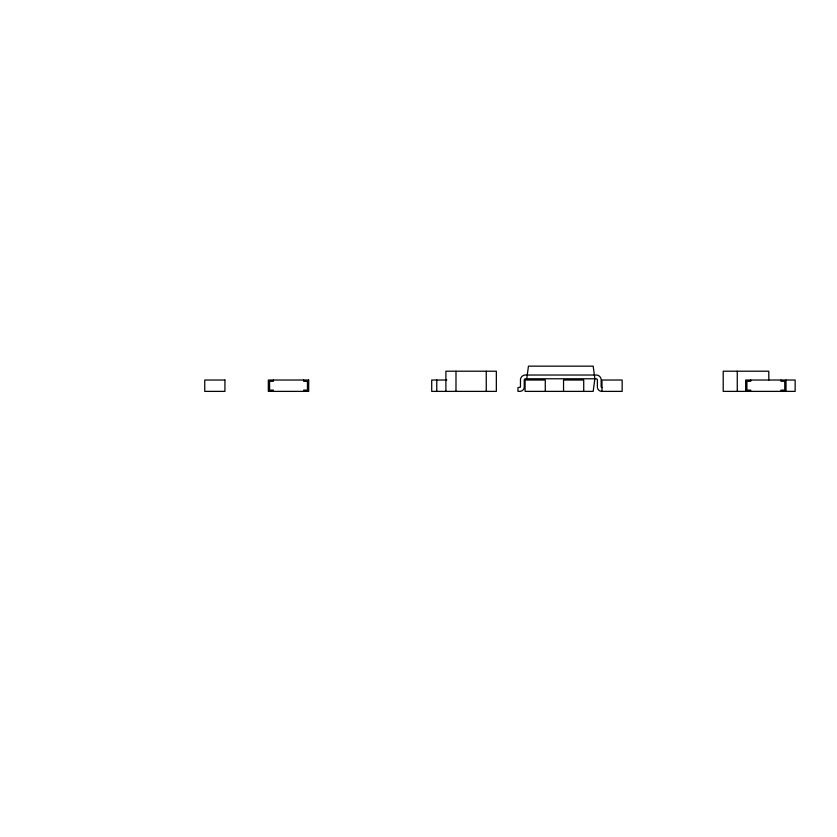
<?xml version="1.0" encoding="UTF-8"?>
<svg xmlns="http://www.w3.org/2000/svg" width="837" height="837" viewBox="0 0 837 837"><rect width="100%" height="100%" fill="white"/><g stroke="black" fill="none" stroke-linecap="round" stroke-linejoin="round"><path stroke-width="1.26" d="M446.853 380.029L431.714 380.029L431.714 391.381L496.341 391.381L496.341 371.209L445.891 371.209L445.891 391.381M601.939 387.604L601.154 387.029L601.144 379.37A5.053 5.053 0 0 0 596.791 375.028L524.841 375.028A5.053 5.053 0 0 0 520.488 379.37L520.457 387.123L517.957 387.604L517.957 391.381L519.829 391.381A4.457 4.457 0 0 0 524.244 386.338L524.244 380.029A1.266 1.266 0 0 1 525.5 378.774L596.132 378.774A1.266 1.266 0 0 1 597.388 380.029L597.388 386.338A4.457 4.457 0 0 0 601.803 391.381L622.163 391.381L622.163 380.029L601.981 380.029L601.981 391.381M786.016 380.029L786.016 391.381M780.973 380.029L780.973 381.295L784.761 381.295L784.761 390.126L780.973 390.126L780.973 391.381M768.795 380.029L768.795 371.209L723.21 371.209L723.21 391.381L795.15 391.381L795.15 380.029L745.662 380.029L745.662 391.381M750.705 380.029L750.705 381.295L746.918 381.295L746.918 390.126L750.705 390.126L750.705 391.381M737.261 371.209L737.261 391.381M583.724 391.381L583.724 380.029L563.542 380.029L563.542 391.381M545.274 391.381L545.274 380.029L525.102 380.029L525.102 391.381L593.182 391.381L594.866 378.774L593.182 366.156L528.45 366.156L526.766 378.774M486.255 371.209L486.255 391.381M455.987 371.209L455.987 391.381M436.768 380.029L436.768 391.381M303.653 380.029L303.653 381.295L307.441 381.295L307.441 390.126L303.653 390.126L303.653 391.381M273.385 380.029L273.385 381.295L269.598 381.295L269.598 390.126L273.385 390.126L273.385 391.381M224.933 380.029L204.751 380.029L204.751 391.381L224.933 391.381L224.933 380.029M308.696 380.029L268.342 380.029L268.342 391.381L308.696 391.381L308.696 380.029"/></g></svg>
